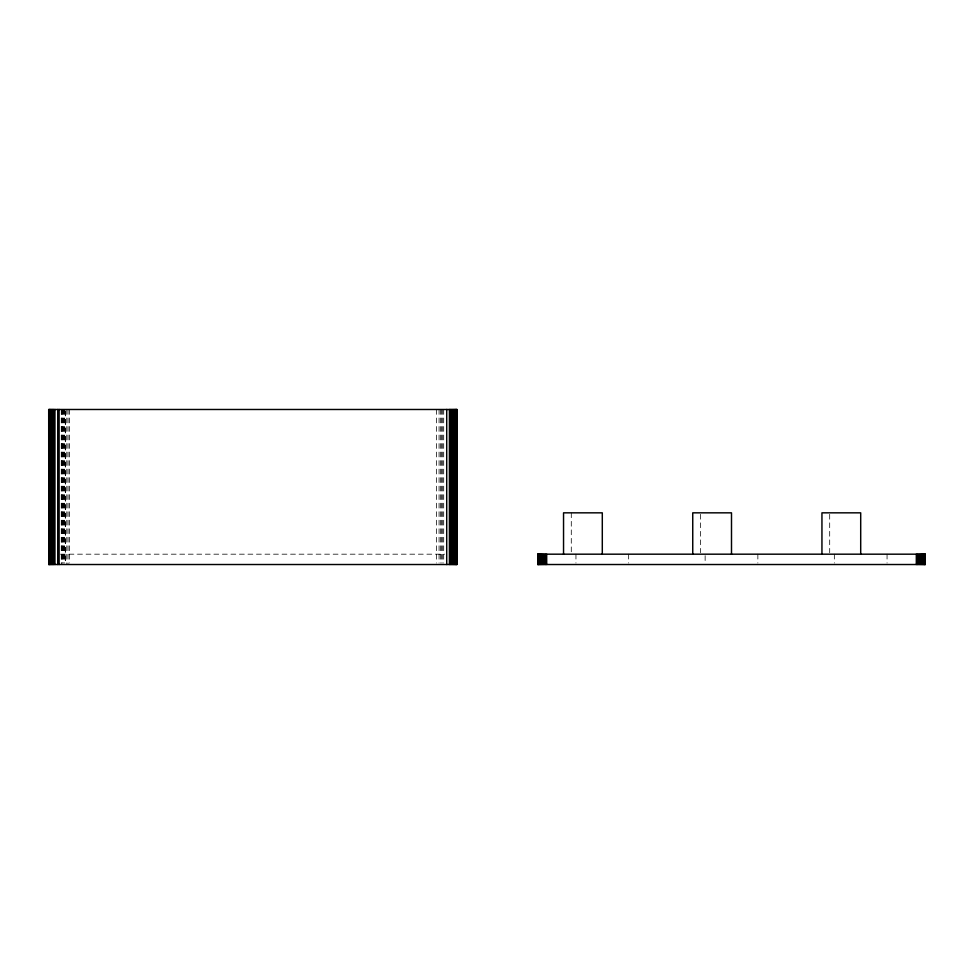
<?xml version="1.0" encoding="UTF-8"?>
<svg xmlns="http://www.w3.org/2000/svg" width="974" height="974" viewBox="0 0 974 974"><rect width="100%" height="100%" fill="white"/><g stroke="black" fill="none" stroke-linecap="round" stroke-linejoin="round"><path stroke-width="0.73" stroke-dasharray="4.87 3.65" d="M60.51 554.182L444.594 554.182M887.058 554.182L887.058 563.045M834.341 554.182L834.341 563.045M829.69 514.321L829.69 552.708M757.857 554.182L757.857 563.045M705.139 555.655L705.139 563.045M700.489 514.321L700.489 552.708M628.656 554.182L628.656 563.045M575.951 554.182L575.951 563.045M571.288 512.835L571.288 552.708M443.694 409.482L443.694 563.045M442.683 409.482L442.683 563.045M441.563 409.482L441.563 563.045M440.345 409.482L440.345 563.045M439.067 409.482L439.067 563.045M436.389 409.482L436.389 563.045M69.458 409.482L69.458 563.045M68.058 409.482L68.058 564.518M66.792 409.482L66.792 564.518M65.514 410.991L65.514 563.045M65.282 410.991L65.282 563.045M64.296 409.482L64.296 563.045M63.98 409.482L63.98 563.045M63.176 409.482L63.176 563.045M62.786 409.482L62.786 563.045M62.153 409.482L62.153 563.045M61.715 409.482L61.715 564.518M61.265 409.482L61.265 563.045"/><path stroke-width="1.46" d="M537.697 554.182L925.3 554.182M48.7 564.518L457.062 564.518L457.062 409.482L48.7 409.482L48.785 564.518M537.697 564.518L925.3 564.518M925.215 554.182L925.215 564.518M924.947 554.182L924.947 564.518M924.509 554.182L924.509 564.518M923.912 554.182L923.912 564.518M923.169 554.182L923.169 564.518M922.268 554.182L922.268 564.518M921.258 554.182L921.258 564.518M920.138 554.182L920.138 564.518M918.92 554.182L918.92 564.518M917.642 554.182L917.642 564.518M916.315 554.182L916.315 564.518M860.699 554.182L860.699 512.835L821.946 512.835L821.946 554.182M731.498 554.182L731.498 512.835L692.745 512.835L692.745 554.182M602.297 554.182L602.297 512.835L563.544 512.835L563.544 554.182M546.694 554.182L546.694 564.518M545.367 554.182L545.367 564.518M544.076 554.182L544.076 564.518M542.871 554.182L542.871 564.518M541.751 554.182L541.751 564.518M540.728 554.182L540.728 564.518M539.839 554.182L539.839 564.518M539.085 554.182L539.085 564.518M538.488 554.182L538.488 564.518M538.05 554.182L538.05 564.518M537.794 554.182L537.794 564.518M456.709 409.482L456.709 564.518M456.27 409.482L456.27 564.518M455.674 409.482L455.674 564.518M454.931 409.482L454.931 564.518M454.03 409.482L454.03 564.518M453.02 409.482L453.02 564.518M451.887 409.482L451.887 564.518M450.682 409.482L450.682 564.518M449.404 409.482L449.404 564.518M446.725 409.482L446.725 564.518M59.122 409.482L59.122 564.518M57.722 409.482L57.722 564.518M54.946 409.482L54.946 564.518M53.643 409.482L53.643 564.518M52.45 409.482L52.45 564.518M51.379 409.482L51.379 564.518M50.453 409.482L50.453 564.518M49.711 409.482L49.711 564.518M49.163 409.482L49.138 564.518"/></g></svg>
